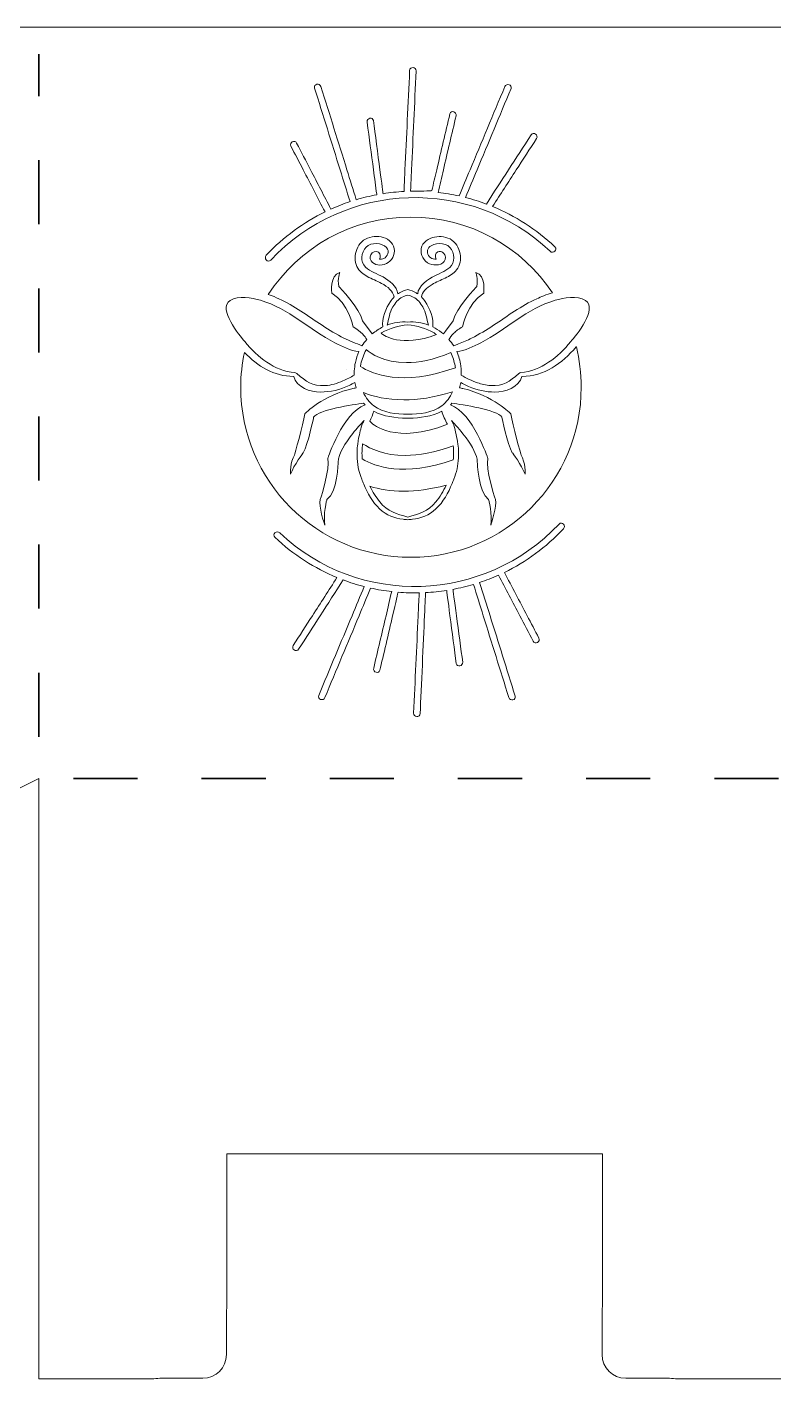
# Model space of a CAD drawing. Extents: x 8 to 992, y -718 to -282.
# Drawn here: x 504.6 to 744.8, y -717.6 to -282.5 of the extents above; entities that cross this region are included whole.
import ezdxf

# ---------------------------------------------------------------- set-up
doc = ezdxf.new("R2010")
doc.units = 0
doc.header["$MEASUREMENT"] = 0
doc.linetypes.add('AI-Linetype-1', pattern=[41.240002, 20.620001, -20.620001])
doc.linetypes.add('AI-Linetype-6', pattern=[41.240002, 20.620001, -20.620001])
doc.layers.add('Layer 1', color=7, linetype='Continuous')

# ---------------------------------------------------------------- blocks, each defined once
blk = doc.blocks.new('block 2')
at = {"layer": 'Layer 1', "true_color": 0x010101}
h = blk.add_hatch(color=18, dxfattribs=at)
h.dxf.hatch_style = 2
h.paths.add_polyline_path([(607.47, -392.81), (607.47, -392.81), (607.48, -392.8)])
at = {"layer": 'Layer 1', "lineweight": 0}
blk.add_lwpolyline([(607.47, -392.81), (607.47, -392.81), (607.48, -392.8), (607.47, -392.81)], dxfattribs=at)
for points, knots in [([(515.73, -282.5), (515.73, -282.5), (265.73, -282.5), (265.73, -282.5), (265.73, -282.5), (259.42, -282.5), (259.42, -282.5), (259.42, -282.5), (27.54, -282.5), (27.54, -282.5), (27.54, -282.5), (27.54, -282.88), (27.54, -282.88), (27.54, -282.88), (26.18, -282.88), (26.18, -282.88), (26.18, -282.88), (25.18, -282.88), (25.18, -282.88), (25.18, -282.88), (7.77, -306.87), (7.77, -306.87), (7.77, -306.87), (7.77, -496.34), (7.77, -496.34), (7.77, -496.34), (25.18, -524.27), (25.18, -524.27), (25.18, -524.27), (25.32, -524.27), (25.32, -524.27), (25.32, -524.27), (26.18, -525.99), (26.18, -525.99), (26.18, -525.99), (34.86, -543.34), (34.86, -543.34), (34.86, -543.34), (85.76, -645.13), (85.76, -645.13), (85.76, -645.13), (85.76, -693.41), (85.76, -693.41), (85.76, -693.61), (85.77, -693.82), (85.77, -694.03), (85.63, -694.61), (85.55, -695.21), (85.55, -695.84), (85.55, -695.84), (85.55, -710.03), (85.55, -710.03), (85.55, -714.23), (88.95, -717.64), (93.15, -717.64), (93.15, -717.64), (107.35, -717.64), (107.35, -717.64), (107.77, -717.64), (108.17, -717.6), (108.57, -717.53), (109.02, -717.56), (109.47, -717.57), (109.93, -717.57), (109.93, -717.57), (182.44, -717.57), (182.44, -717.57), (182.85, -717.57), (183.25, -717.56), (183.65, -717.54), (184.03, -717.6), (184.41, -717.64), (184.8, -717.64), (184.8, -717.64), (199, -717.64), (199, -717.64), (203.2, -717.64), (206.6, -714.23), (206.6, -710.03), (206.6, -710.03), (206.6, -695.84), (206.6, -695.84), (206.6, -695.55), (206.59, -695.26), (206.55, -694.98), (206.59, -694.48), (206.61, -693.97), (206.61, -693.47), (206.61, -693.47), (206.61, -645.13), (206.61, -645.13), (206.61, -645.13), (257.49, -543.34), (257.49, -543.34), (257.49, -543.34), (259.42, -539.47), (259.42, -539.47), (259.42, -539.47), (267.05, -524.22), (267.05, -524.22), (267.05, -524.22), (267.05, -645.13), (267.05, -645.13), (267.05, -645.13), (363.75, -645.13), (363.75, -645.13), (364.02, -645.13), (364.29, -645.12), (364.55, -645.11), (365.04, -645.21), (365.55, -645.26), (366.07, -645.26), (366.07, -645.26), (380.27, -645.26), (380.27, -645.26), (384.47, -645.26), (387.87, -641.85), (387.87, -637.65), (387.87, -637.65), (387.87, -623.46), (387.87, -623.46), (387.87, -623.13), (387.85, -622.81), (387.81, -622.5), (387.84, -621.97), (387.86, -621.44), (387.86, -620.9), (387.86, -620.9), (387.86, -584.65), (387.86, -584.65), (387.86, -584.65), (508.4, -524.37), (508.4, -524.37), (508.4, -524.37), (508.4, -717.57), (508.4, -717.57), (508.4, -717.57), (544.66, -717.57), (544.66, -717.57), (545.56, -717.58), (546.45, -717.52), (547.33, -717.43), (547.33, -717.43), (561.11, -717.43), (561.11, -717.43), (565.31, -717.43), (568.72, -714.02), (568.72, -709.82), (568.72, -709.82), (568.72, -696.14), (568.72, -696.14), (568.82, -695.26), (568.87, -694.37), (568.88, -693.47), (568.88, -693.47), (568.88, -645.13), (568.88, -645.13), (568.88, -645.13), (689.73, -645.13), (689.73, -645.13), (689.73, -645.13), (689.73, -693.41), (689.73, -693.41), (689.73, -693.61), (689.74, -693.8), (689.74, -694), (689.63, -694.53), (689.56, -695.07), (689.56, -695.63), (689.56, -695.63), (689.56, -709.82), (689.56, -709.82), (689.56, -714.02), (692.97, -717.43), (697.17, -717.43), (697.17, -717.43), (711.26, -717.43), (711.26, -717.43), (712.13, -717.52), (713.01, -717.57), (713.89, -717.57), (713.89, -717.57), (750.19, -717.57), (750.19, -717.57), (750.19, -717.57), (750.19, -524.22), (750.19, -524.22), (750.19, -524.22), (871.01, -584.63), (871.01, -584.63), (871.01, -584.63), (871.01, -620.96), (871.01, -620.96), (871.01, -621.37), (871.02, -621.76), (871.04, -622.16), (870.99, -622.52), (870.96, -622.88), (870.96, -623.25), (870.96, -623.25), (870.96, -637.44), (870.96, -637.44), (870.96, -641.64), (874.36, -645.05), (878.56, -645.05), (878.56, -645.05), (892.76, -645.05), (892.76, -645.05), (892.87, -645.05), (892.97, -645.04), (893.07, -645.03), (893.77, -645.09), (894.47, -645.13), (895.18, -645.13), (895.18, -645.13), (991.86, -645.13), (991.86, -645.13), (991.86, -645.13), (991.86, -282.5), (991.86, -282.5), (991.86, -282.5), (515.73, -282.5), (515.73, -282.5)], [0, 0, 0, 0, 1, 1, 1, 2, 2, 2, 3, 3, 3, 4, 4, 4, 5, 5, 5, 6, 6, 6, 7, 7, 7, 8, 8, 8, 9, 9, 9, 10, 10, 10, 11, 11, 11, 12, 12, 12, 13, 13, 13, 14, 14, 14, 15, 15, 15, 16, 16, 16, 17, 17, 17, 18, 18, 18, 19, 19, 19, 20, 20, 20, 21, 21, 21, 22, 22, 22, 23, 23, 23, 24, 24, 24, 25, 25, 25, 26, 26, 26, 27, 27, 27, 28, 28, 28, 29, 29, 29, 30, 30, 30, 31, 31, 31, 32, 32, 32, 33, 33, 33, 34, 34, 34, 35, 35, 35, 36, 36, 36, 37, 37, 37, 38, 38, 38, 39, 39, 39, 40, 40, 40, 41, 41, 41, 42, 42, 42, 43, 43, 43, 44, 44, 44, 45, 45, 45, 46, 46, 46, 47, 47, 47, 48, 48, 48, 49, 49, 49, 50, 50, 50, 51, 51, 51, 52, 52, 52, 53, 53, 53, 54, 54, 54, 55, 55, 55, 56, 56, 56, 57, 57, 57, 58, 58, 58, 59, 59, 59, 60, 60, 60, 61, 61, 61, 62, 62, 62, 63, 63, 63, 64, 64, 64, 65, 65, 65, 66, 66, 66, 67, 67, 67, 68, 68, 68, 69, 69, 69, 70, 70, 70, 71, 71, 71, 72, 72, 72, 73, 73, 73, 74, 74, 74, 74]), ([(593.44, -328.49), (592.11, -325.92), (590.78, -323.36), (589.45, -320.8), (588.83, -319.59), (590.69, -318.63), (591.31, -319.83), (592.81, -322.72), (594.3, -325.6), (595.8, -328.49), (597.98, -332.69), (600.16, -336.9), (602.33, -341.1), (604.35, -340.19), (606.41, -339.39), (608.5, -338.7), (607.43, -335.3), (606.37, -331.89), (605.31, -328.49), (602.56, -319.7), (599.82, -310.91), (597.07, -302.12), (596.67, -300.82), (598.72, -300.39), (599.12, -301.66), (601.91, -310.61), (604.71, -319.55), (607.5, -328.49), (608.49, -331.68), (609.49, -334.88), (610.49, -338.07), (612.67, -337.42), (614.88, -336.89), (617.1, -336.47), (617.1, -336.47), (617.06, -336.29), (617.06, -336.29), (616.71, -333.69), (616.36, -331.09), (616.02, -328.49), (615.33, -323.35), (614.65, -318.22), (613.96, -313.09), (613.79, -311.75), (615.83, -311.29), (616.01, -312.63), (616.57, -316.83), (617.44, -323.37), (618.11, -328.49), (618.68, -332.79), (619.11, -336.09), (619.1, -336.13), (621.37, -335.77), (623.65, -335.53), (625.94, -335.42), (625.88, -335.28), (625.85, -335.13), (625.86, -334.95), (625.96, -332.8), (626.06, -330.64), (626.16, -328.49), (626.66, -317.82), (627.15, -307.16), (627.65, -296.49), (627.71, -295.14), (629.81, -295.25), (629.74, -296.6), (629.25, -307.23), (628.76, -317.86), (628.26, -328.49), (628.16, -330.68), (628.06, -332.87), (627.96, -335.06), (627.95, -335.16), (627.93, -335.26), (627.9, -335.35), (630.19, -335.3), (634.76, -335.3), (634.79, -335.16), (635.31, -332.94), (635.83, -330.71), (636.36, -328.49), (637.77, -322.47), (639.18, -316.46), (640.6, -310.44), (640.9, -309.12), (642.9, -309.79), (642.59, -311.1), (641.23, -316.89), (639.86, -322.69), (638.5, -328.49), (637.93, -330.91), (637.37, -333.33), (636.8, -335.75), (639.07, -336), (641.33, -336.38), (643.58, -336.88), (644.74, -334.08), (645.91, -331.28), (647.08, -328.49), (650.81, -319.55), (654.55, -310.6), (658.28, -301.66), (658.8, -300.42), (660.79, -301.06), (660.27, -302.32), (656.63, -311.04), (652.99, -319.76), (649.35, -328.49), (648.11, -331.45), (646.87, -334.41), (645.64, -337.37), (647.9, -337.94), (650.14, -338.64), (652.34, -339.46), (654.7, -335.8), (657.07, -332.14), (659.44, -328.49), (661.87, -324.74), (664.3, -320.99), (666.73, -317.24), (667.46, -316.1), (669.22, -317.25), (668.48, -318.39), (666.3, -321.75), (664.12, -325.12), (661.94, -328.49), (659.4, -332.41), (656.87, -336.32), (654.33, -340.24), (661.57, -343.22), (668.39, -347.55), (674.39, -353.25), (675.37, -354.19), (673.8, -355.59), (672.83, -354.66), (647.39, -330.46), (606.86, -332.01), (582.95, -357.5), (582.02, -358.49), (580.62, -356.92), (581.54, -355.94), (587.1, -350.02), (593.52, -345.37), (600.43, -341.99), (598.1, -337.49), (595.77, -332.99), (593.44, -328.49)], [0, 0, 0, 0, 1, 1, 1, 2, 2, 2, 3, 3, 3, 4, 4, 4, 5, 5, 5, 6, 6, 6, 7, 7, 7, 8, 8, 8, 9, 9, 9, 10, 10, 10, 11, 11, 11, 12, 12, 12, 13, 13, 13, 14, 14, 14, 15, 15, 15, 16, 16, 16, 17, 17, 17, 18, 18, 18, 19, 19, 19, 20, 20, 20, 21, 21, 21, 22, 22, 22, 23, 23, 23, 24, 24, 24, 25, 25, 25, 26, 26, 26, 27, 27, 27, 28, 28, 28, 29, 29, 29, 30, 30, 30, 31, 31, 31, 32, 32, 32, 33, 33, 33, 34, 34, 34, 35, 35, 35, 36, 36, 36, 37, 37, 37, 38, 38, 38, 39, 39, 39, 40, 40, 40, 41, 41, 41, 42, 42, 42, 43, 43, 43, 44, 44, 44, 45, 45, 45, 46, 46, 46, 47, 47, 47, 48, 48, 48, 49, 49, 49, 49]), ([(641.82, -385.16), (641.37, -384.41), (640.85, -383.71), (640.29, -383.05), (640.57, -382.54), (641.07, -381.81), (641.91, -381.01), (642.58, -380.36), (643.48, -379.65), (644.68, -378.96), (644.68, -378.96), (646.11, -371.36), (651.49, -368.19), (651.49, -368.19), (652.28, -362.33), (648.96, -361.54), (648.96, -361.54), (649.75, -363.44), (649.27, -365.97), (649.27, -365.97), (642.31, -373.26), (641.67, -377.06), (641.67, -377.06), (639.17, -380.4), (639.17, -380.4), (639.17, -380.4), (638.51, -381.28), (638.51, -381.28), (638.32, -381.12), (638.13, -380.97), (637.94, -380.82), (637.05, -380.13), (636.09, -379.52), (635.08, -379.02), (635.55, -376.39), (633.99, -372.85), (632.66, -370.85), (632.33, -370.34), (631.91, -369.84), (631.42, -369.36), (631.63, -368.56), (631.95, -367.84), (632.54, -367.22), (633.22, -366.48), (633.99, -365.89), (634.85, -365.38), (636.22, -364.58), (637.71, -364), (639.12, -363.3), (640.46, -362.64), (641.81, -361.85), (642.74, -360.66), (643.92, -359.16), (644.23, -357.33), (643.9, -355.47), (643.55, -353.55), (642.41, -351.64), (640.64, -350.72), (638.94, -349.84), (636.79, -349.71), (634.96, -350.25), (633.06, -350.81), (631.25, -352.39), (631.32, -354.52), (631.39, -356.53), (632.75, -358.52), (634.77, -358.98), (636.44, -359.36), (639.34, -358.84), (639.19, -356.57), (639.11, -355.45), (637.86, -354.4), (636.75, -354.82), (635.7, -355.22), (635.84, -356.39), (636.2, -357.23), (635.88, -357.24), (635.55, -357.21), (635.27, -357.15), (634.07, -356.89), (633.1, -355.5), (633.42, -354.28), (633.74, -353.07), (635.23, -352.48), (636.34, -352.3), (637.52, -352.1), (638.87, -352.21), (639.89, -352.86), (641.85, -354.11), (642.53, -357.38), (641.12, -359.25), (639.84, -360.95), (637.55, -361.63), (635.73, -362.56), (633.61, -363.64), (630.44, -365.74), (630.24, -368.37), (630.09, -368.26), (629.93, -368.16), (629.77, -368.06), (628.93, -367.53), (628, -367.13), (627.06, -366.98), (626.12, -367.13), (625.19, -367.53), (624.35, -368.06), (624.19, -368.16), (624.03, -368.27), (623.87, -368.38), (623.68, -365.99), (621.03, -364.06), (619.11, -362.95), (617.26, -361.88), (615.02, -361.28), (613.46, -359.76), (611.72, -358.06), (611.96, -355.03), (613.66, -353.32), (615.3, -351.68), (618.68, -351.87), (620.25, -353.51), (621.28, -354.58), (620.57, -356.43), (619.32, -357), (618.91, -357.18), (618.4, -357.26), (617.92, -357.22), (618.24, -356.49), (618.43, -355.54), (617.68, -354.99), (616.83, -354.36), (615.63, -354.96), (615.17, -355.79), (614.7, -356.63), (614.98, -357.67), (615.68, -358.29), (616.3, -358.85), (617.19, -359.1), (618.02, -359.1), (620.11, -359.13), (621.79, -357.97), (622.51, -356.01), (623.28, -353.95), (622.36, -351.9), (620.51, -350.82), (618.86, -349.86), (616.69, -349.71), (614.86, -350.19), (612.85, -350.71), (611.41, -352.15), (610.64, -354.05), (609.93, -355.83), (609.86, -357.88), (610.71, -359.62), (611.39, -361.03), (612.69, -362.04), (614.02, -362.79), (615.5, -363.62), (617.09, -364.22), (618.59, -365.01), (619.59, -365.53), (620.52, -366.14), (621.32, -366.95), (622.04, -367.67), (622.45, -368.43), (622.7, -369.37), (622.22, -369.84), (621.79, -370.34), (621.46, -370.85), (620.14, -372.85), (618.57, -376.39), (619.05, -379.02), (617.81, -379.63), (616.66, -380.39), (615.62, -381.28), (615.62, -381.28), (612.45, -377.06), (612.45, -377.06), (611.82, -373.26), (604.85, -365.97), (604.85, -365.97), (604.37, -363.44), (605.16, -361.54), (605.16, -361.54), (601.84, -362.33), (602.63, -368.19), (602.63, -368.19), (608.01, -371.36), (609.44, -378.96), (609.44, -378.96), (612.12, -380.51), (613.32, -382.12), (613.84, -383.05), (613.27, -383.71), (612.76, -384.41), (612.3, -385.16), (610.43, -384.22), (608.37, -383.62), (606.52, -382.65), (604.11, -381.38), (601.76, -380.01), (599.48, -378.5), (594.96, -375.52), (590.53, -372.19), (585.57, -369.94), (584.66, -369.53), (583.49, -369.04), (582.18, -368.58), (591.95, -353.58), (608.85, -343.66), (628.09, -343.66), (647.09, -343.66), (663.82, -353.34), (673.65, -368.03), (671.65, -368.63), (669.84, -369.36), (668.55, -369.94), (663.59, -372.19), (659.16, -375.52), (654.64, -378.5), (652.36, -380.01), (650.01, -381.38), (647.6, -382.65), (646.24, -383.36), (644.77, -383.87), (643.34, -384.47), (642.83, -384.68), (642.32, -384.91), (641.82, -385.16)], [0, 0, 0, 0, 1, 1, 1, 2, 2, 2, 3, 3, 3, 4, 4, 4, 5, 5, 5, 6, 6, 6, 7, 7, 7, 8, 8, 8, 9, 9, 9, 10, 10, 10, 11, 11, 11, 12, 12, 12, 13, 13, 13, 14, 14, 14, 15, 15, 15, 16, 16, 16, 17, 17, 17, 18, 18, 18, 19, 19, 19, 20, 20, 20, 21, 21, 21, 22, 22, 22, 23, 23, 23, 24, 24, 24, 25, 25, 25, 26, 26, 26, 27, 27, 27, 28, 28, 28, 29, 29, 29, 30, 30, 30, 31, 31, 31, 32, 32, 32, 33, 33, 33, 34, 34, 34, 35, 35, 35, 36, 36, 36, 37, 37, 37, 38, 38, 38, 39, 39, 39, 40, 40, 40, 41, 41, 41, 42, 42, 42, 43, 43, 43, 44, 44, 44, 45, 45, 45, 46, 46, 46, 47, 47, 47, 48, 48, 48, 49, 49, 49, 50, 50, 50, 51, 51, 51, 52, 52, 52, 53, 53, 53, 54, 54, 54, 55, 55, 55, 56, 56, 56, 57, 57, 57, 58, 58, 58, 59, 59, 59, 60, 60, 60, 61, 61, 61, 62, 62, 62, 63, 63, 63, 64, 64, 64, 65, 65, 65, 66, 66, 66, 67, 67, 67, 68, 68, 68, 69, 69, 69, 70, 70, 70, 71, 71, 71, 72, 72, 72, 73, 73, 73, 74, 74, 74, 75, 75, 75, 76, 76, 76, 76]), ([(592.02, -376.72), (595.81, -379.24), (599.53, -382.03), (603.59, -384.11), (605.92, -385.31), (608.62, -386.72), (611.33, -386.98), (610.82, -388.09), (610.45, -389.27), (610.2, -390.5), (610.02, -391.37), (609.89, -392.26), (609.86, -393.18), (609.84, -393.63), (609.84, -394.09), (609.85, -394.55), (608.67, -395.23), (607.44, -395.87), (606.18, -396.42), (604.36, -397.19), (602.47, -397.76), (600.48, -397.9), (596.28, -398.2), (594.34, -396.61), (591.38, -394.01), (591.38, -394.01), (591.17, -393.88), (591.17, -393.88), (591.07, -393.78), (590.93, -393.7), (590.75, -393.69), (583.99, -393.2), (578.87, -388.73), (574.63, -383.76), (572.95, -381.78), (565.79, -373.11), (569.93, -370.54), (572.62, -368.87), (576.85, -369.63), (579.68, -370.46), (584.18, -371.78), (588.14, -374.14), (592.02, -376.72)], [0, 0, 0, 0, 1, 1, 1, 2, 2, 2, 3, 3, 3, 4, 4, 4, 5, 5, 5, 6, 6, 6, 7, 7, 7, 8, 8, 8, 9, 9, 9, 10, 10, 10, 11, 11, 11, 12, 12, 12, 13, 13, 13, 14, 14, 14, 14]), ([(620.42, -378.43), (620.99, -376.5), (621.12, -374.42), (622.23, -372.58), (623, -371.33), (623.96, -370.08), (625.3, -369.39), (625.88, -369.08), (626.47, -368.91), (627.06, -368.78), (627.65, -368.91), (628.24, -369.08), (628.83, -369.39), (630.16, -370.08), (631.13, -371.33), (631.89, -372.58), (633, -374.42), (633.13, -376.5), (633.7, -378.43), (631.64, -377.65), (629.39, -377.29), (627.06, -377.45), (624.73, -377.29), (622.48, -377.65), (620.42, -378.43)], [0, 0, 0, 0, 1, 1, 1, 2, 2, 2, 3, 3, 3, 4, 4, 4, 5, 5, 5, 6, 6, 6, 7, 7, 7, 8, 8, 8, 8]), ([(679.49, -383.76), (675.25, -388.73), (670.13, -393.2), (663.37, -393.69), (663.19, -393.7), (663.05, -393.78), (662.95, -393.88), (662.95, -393.88), (662.74, -394.01), (662.74, -394.01), (659.78, -396.61), (657.84, -398.2), (653.64, -397.9), (652.21, -397.8), (650.82, -397.47), (649.48, -397.01), (647.66, -396.38), (645.92, -395.51), (644.27, -394.55), (644.28, -394.09), (644.28, -393.63), (644.26, -393.18), (644.24, -392.61), (644.19, -392.05), (644.11, -391.5), (643.89, -389.91), (643.44, -388.39), (642.79, -386.98), (645.5, -386.72), (648.2, -385.31), (650.54, -384.11), (654.6, -382.03), (658.31, -379.24), (662.1, -376.72), (665.98, -374.14), (669.95, -371.78), (674.44, -370.46), (677.27, -369.63), (681.5, -368.87), (684.19, -370.54), (688.33, -373.11), (681.17, -381.78), (679.49, -383.76)], [0, 0, 0, 0, 1, 1, 1, 2, 2, 2, 3, 3, 3, 4, 4, 4, 5, 5, 5, 6, 6, 6, 7, 7, 7, 8, 8, 8, 9, 9, 9, 10, 10, 10, 11, 11, 11, 12, 12, 12, 13, 13, 13, 14, 14, 14, 14]), ([(627.06, -378.3), (630.09, -378.78), (632.81, -379.28), (635.53, -380.97), (635.79, -381.13), (636.04, -381.3), (636.29, -381.47), (624.85, -385.68), (619.49, -381.88), (618.49, -381.03), (618.49, -381.03), (618.59, -380.97), (618.59, -380.97), (621.32, -379.28), (624.03, -378.78), (627.06, -378.3)], [0, 0, 0, 0, 1, 1, 1, 2, 2, 2, 3, 3, 3, 4, 4, 4, 5, 5, 5, 5]), ([(663.52, -420.29), (663.52, -420.29), (660.68, -410.47), (660.2, -406.99), (660.2, -406.99), (654.61, -401.15), (644.78, -398.85), (644.43, -398.77), (644.08, -398.68), (643.72, -398.61), (643.87, -398.03), (643.98, -397.45), (644.07, -396.86), (644.87, -397.36), (645.72, -397.8), (646.59, -398.18), (649.27, -399.35), (652.24, -399.97), (655.1, -399.99), (658.4, -400.01), (662.89, -398.53), (663.77, -394.94), (670.96, -394.99), (676.58, -390.73), (681.23, -385.48), (681.23, -385.48), (681.29, -385.43), (681.29, -385.43), (682.3, -389.59), (682.85, -393.94), (682.85, -398.42), (682.85, -428.66), (658.33, -453.18), (628.09, -453.18), (597.85, -453.18), (573.33, -428.66), (573.33, -398.42), (573.33, -394.57), (573.73, -390.82), (574.48, -387.2), (578.82, -391.63), (583.96, -394.98), (590.35, -394.94), (591.24, -398.53), (595.72, -400.01), (599.02, -399.99), (602.13, -399.97), (605.35, -399.23), (608.21, -397.86), (608.84, -397.55), (609.46, -397.22), (610.05, -396.86), (610.14, -397.45), (610.26, -398.03), (610.4, -398.61), (610.18, -398.65), (609.98, -398.71), (609.76, -398.76), (599.67, -400.98), (593.92, -406.99), (593.92, -406.99), (593.45, -410.47), (590.6, -420.29), (590.6, -420.29), (589.17, -422.5), (589.33, -426.46), (589.33, -426.46), (590.44, -423.45), (593.45, -419.5), (593.45, -419.5), (595.03, -416.8), (596.77, -408.09), (596.77, -408.09), (598.26, -405.65), (609.64, -404.02), (612.86, -403.61), (613.01, -403.79), (613.17, -403.96), (613.33, -404.13), (606.08, -406.69), (601.36, -421.24), (601.36, -421.24), (602, -424.88), (599.15, -433.75), (599.15, -433.75), (598.14, -435.53), (599.49, -440.21), (600.38, -442.83), (599.74, -439.44), (601.05, -434.54), (601.05, -434.54), (604.37, -432.48), (604.69, -422.5), (604.69, -422.5), (604.76, -419.84), (606.97, -416.35), (609.4, -413.28), (610.62, -411.75), (611.89, -410.33), (612.98, -409.16), (612.71, -409.65), (612.46, -410.15), (612.29, -410.68), (611.77, -412.29), (611.41, -413.94), (611.14, -415.6), (611.05, -416.14), (610.98, -416.68), (610.9, -417.23), (610.76, -418.29), (610.71, -419.34), (610.73, -420.38), (610.77, -422.99), (611.29, -425.55), (612.26, -428.06), (612.46, -428.57), (612.67, -429.1), (612.89, -429.62), (614.12, -432.53), (615.7, -435.44), (617.99, -437.6), (620.28, -439.76), (622.75, -440.57), (625.57, -440.93), (626.05, -440.99), (626.55, -441.04), (627.06, -441.08), (627.57, -441.04), (628.07, -440.99), (628.55, -440.93), (631.37, -440.57), (633.84, -439.76), (636.13, -437.6), (638.48, -435.39), (640.08, -432.4), (641.32, -429.42), (641.51, -428.96), (641.69, -428.51), (641.86, -428.06), (642.73, -425.81), (643.24, -423.53), (643.37, -421.2), (643.44, -419.89), (643.39, -418.57), (643.22, -417.23), (643.19, -417.05), (643.17, -416.88), (643.14, -416.71), (642.85, -414.67), (642.47, -412.65), (641.83, -410.68), (641.72, -410.35), (641.58, -410.03), (641.43, -409.71), (641.34, -409.53), (641.24, -409.34), (641.14, -409.16), (641.29, -409.32), (641.45, -409.49), (641.6, -409.66), (642.95, -411.12), (644.49, -412.9), (645.85, -414.77), (647.8, -417.44), (649.37, -420.27), (649.43, -422.5), (649.43, -422.5), (649.75, -432.48), (653.07, -434.54), (653.07, -434.54), (654.38, -439.44), (653.74, -442.83), (654.63, -440.21), (655.98, -435.53), (654.97, -433.75), (654.97, -433.75), (652.12, -424.88), (652.76, -421.24), (652.76, -421.24), (648.05, -406.69), (640.79, -404.13), (640.96, -403.96), (641.11, -403.79), (641.26, -403.61), (644.48, -404.02), (655.86, -405.65), (657.35, -408.09), (657.35, -408.09), (659.09, -416.8), (660.68, -419.5), (660.68, -419.5), (663.68, -423.45), (664.79, -426.46), (664.79, -426.46), (664.95, -422.5), (663.52, -420.29)], [0, 0, 0, 0, 1, 1, 1, 2, 2, 2, 3, 3, 3, 4, 4, 4, 5, 5, 5, 6, 6, 6, 7, 7, 7, 8, 8, 8, 9, 9, 9, 10, 10, 10, 11, 11, 11, 12, 12, 12, 13, 13, 13, 14, 14, 14, 15, 15, 15, 16, 16, 16, 17, 17, 17, 18, 18, 18, 19, 19, 19, 20, 20, 20, 21, 21, 21, 22, 22, 22, 23, 23, 23, 24, 24, 24, 25, 25, 25, 26, 26, 26, 27, 27, 27, 28, 28, 28, 29, 29, 29, 30, 30, 30, 31, 31, 31, 32, 32, 32, 33, 33, 33, 34, 34, 34, 35, 35, 35, 36, 36, 36, 37, 37, 37, 38, 38, 38, 39, 39, 39, 40, 40, 40, 41, 41, 41, 42, 42, 42, 43, 43, 43, 44, 44, 44, 45, 45, 45, 46, 46, 46, 47, 47, 47, 48, 48, 48, 49, 49, 49, 50, 50, 50, 51, 51, 51, 52, 52, 52, 53, 53, 53, 54, 54, 54, 55, 55, 55, 56, 56, 56, 57, 57, 57, 58, 58, 58, 59, 59, 59, 60, 60, 60, 61, 61, 61, 62, 62, 62, 63, 63, 63, 64, 64, 64, 65, 65, 65, 65]), ([(611.81, -391.74), (611.81, -391.74), (611.84, -391.55), (611.84, -391.55), (612.15, -389.96), (612.66, -388.4), (613.36, -386.94), (613.47, -386.72), (613.59, -386.51), (613.7, -386.3), (615.12, -387.53), (619.33, -390.52), (626.65, -390.52), (630.52, -390.52), (635.26, -389.67), (640.92, -387.3), (641.53, -388.65), (641.99, -390.09), (642.28, -391.55), (642.32, -391.75), (642.34, -391.95), (642.37, -392.15), (625.11, -398.33), (615.5, -394.16), (611.81, -391.74)], [0, 0, 0, 0, 1, 1, 1, 2, 2, 2, 3, 3, 3, 4, 4, 4, 5, 5, 5, 6, 6, 6, 7, 7, 7, 8, 8, 8, 8]), ([(638, -404.41), (634.96, -406.72), (630.76, -407.08), (627.06, -407.15), (623.36, -407.08), (619.17, -406.72), (616.12, -404.41), (614.63, -403.27), (613.53, -401.8), (612.78, -400.15), (616.05, -401.44), (620.35, -402.48), (625.79, -402.48), (630.24, -402.48), (635.44, -401.78), (641.42, -399.96), (640.67, -401.68), (639.54, -403.23), (638, -404.41)], [0, 0, 0, 0, 1, 1, 1, 2, 2, 2, 3, 3, 3, 4, 4, 4, 5, 5, 5, 6, 6, 6, 6]), ([(615.39, -409.87), (615.21, -409.68), (615.01, -409.52), (614.8, -409.38), (615.33, -408.33), (615.84, -407.27), (616.11, -406.16), (619.34, -407.89), (623.06, -408.34), (626.72, -408.39), (626.72, -408.39), (626.78, -408.39), (626.78, -408.39), (626.88, -408.39), (626.97, -408.39), (627.06, -408.39), (627.15, -408.39), (627.25, -408.39), (627.34, -408.39), (627.34, -408.39), (627.4, -408.39), (627.4, -408.39), (631.06, -408.34), (634.78, -407.89), (638.01, -406.16), (638.37, -407.62), (639.12, -408.98), (639.82, -410.37), (622.93, -417.03), (615.77, -410.25), (615.39, -409.87)], [0, 0, 0, 0, 1, 1, 1, 2, 2, 2, 3, 3, 3, 4, 4, 4, 5, 5, 5, 6, 6, 6, 7, 7, 7, 8, 8, 8, 9, 9, 9, 10, 10, 10, 10]), ([(612.4, -421.53), (612.27, -419.89), (612.31, -418.25), (612.51, -416.6), (614.99, -418.25), (619.53, -420.39), (626.34, -420.39), (630.57, -420.39), (635.67, -419.56), (641.68, -417.28), (641.83, -418.79), (641.84, -420.3), (641.7, -421.81), (625.71, -427.34), (616.41, -423.94), (612.4, -421.53)], [0, 0, 0, 0, 1, 1, 1, 2, 2, 2, 3, 3, 3, 4, 4, 4, 5, 5, 5, 5]), ([(639.38, -429.97), (638.48, -431.89), (637.37, -433.72), (636.08, -435.37), (633.7, -438.41), (630.49, -439.22), (627.06, -440.21), (623.63, -439.22), (620.42, -438.41), (618.04, -435.37), (616.83, -433.82), (615.77, -432.12), (614.9, -430.32), (617.85, -431.24), (621.46, -431.9), (625.79, -431.9), (629.72, -431.9), (634.25, -431.35), (639.38, -429.97)], [0, 0, 0, 0, 1, 1, 1, 2, 2, 2, 3, 3, 3, 4, 4, 4, 5, 5, 5, 6, 6, 6, 6]), ([(665.46, -471.98), (666.71, -474.38), (667.97, -476.77), (669.23, -479.17), (669.86, -480.37), (667.99, -481.33), (667.37, -480.13), (665.94, -477.42), (664.51, -474.7), (663.09, -471.98), (660.8, -467.63), (658.51, -463.27), (656.23, -458.92), (654.25, -459.8), (652.23, -460.58), (650.18, -461.26), (651.3, -464.84), (652.42, -468.41), (653.53, -471.98), (656.22, -480.6), (658.91, -489.22), (661.6, -497.84), (662.01, -499.14), (659.96, -499.58), (659.56, -498.3), (656.82, -489.52), (654.08, -480.75), (651.34, -471.98), (650.29, -468.62), (649.24, -465.25), (648.19, -461.89), (646.01, -462.54), (643.8, -463.07), (641.58, -463.49), (641.59, -463.52), (642.09, -467.26), (642.72, -471.98), (643.39, -476.92), (644.19, -482.92), (644.72, -486.88), (644.89, -488.21), (642.85, -488.67), (642.67, -487.33), (642.13, -483.27), (641.3, -477.01), (640.63, -471.98), (640.03, -467.43), (639.57, -463.88), (639.57, -463.83), (637.31, -464.19), (635.03, -464.43), (632.74, -464.55), (632.76, -464.59), (632.64, -467.57), (632.45, -471.98), (632.07, -480.68), (631.43, -494.96), (631.03, -503.47), (630.97, -504.82), (628.87, -504.71), (628.94, -503.36), (629.42, -492.9), (629.91, -482.44), (630.39, -471.98), (630.5, -469.62), (630.61, -467.26), (630.72, -464.91), (630.73, -464.8), (630.75, -464.7), (630.78, -464.61), (628.49, -464.66), (626.2, -464.6), (623.91, -464.41), (623.92, -464.46), (623.18, -467.68), (622.18, -471.98), (620.89, -477.53), (619.17, -484.88), (618.08, -489.52), (617.77, -490.84), (615.78, -490.17), (616.09, -488.86), (617.41, -483.24), (618.73, -477.61), (620.06, -471.98), (620.66, -469.39), (621.27, -466.8), (621.88, -464.21), (619.61, -463.96), (617.35, -463.58), (615.1, -463.08), (613.87, -466.05), (612.63, -469.01), (611.39, -471.98), (607.73, -480.76), (604.06, -489.53), (600.4, -498.3), (599.88, -499.54), (597.88, -498.9), (598.41, -497.64), (601.98, -489.09), (605.55, -480.54), (609.12, -471.98), (610.43, -468.85), (611.73, -465.72), (613.04, -462.59), (610.76, -462.01), (608.49, -461.31), (606.27, -460.47), (603.8, -464.31), (601.33, -468.15), (598.86, -471.98), (596.56, -475.56), (594.26, -479.14), (591.95, -482.72), (591.22, -483.86), (589.46, -482.71), (590.2, -481.57), (592.25, -478.38), (594.31, -475.18), (596.37, -471.98), (599.01, -467.88), (601.64, -463.79), (604.28, -459.69), (597.06, -456.71), (590.27, -452.39), (584.29, -446.71), (583.31, -445.77), (584.88, -444.37), (585.85, -445.3), (611.28, -469.5), (651.82, -467.96), (675.73, -442.46), (676.66, -441.47), (678.06, -443.04), (677.14, -444.02), (671.55, -449.97), (665.09, -454.64), (658.13, -458.03), (660.57, -462.68), (663.01, -467.33), (665.46, -471.98)], [0, 0, 0, 0, 1, 1, 1, 2, 2, 2, 3, 3, 3, 4, 4, 4, 5, 5, 5, 6, 6, 6, 7, 7, 7, 8, 8, 8, 9, 9, 9, 10, 10, 10, 11, 11, 11, 12, 12, 12, 13, 13, 13, 14, 14, 14, 15, 15, 15, 16, 16, 16, 17, 17, 17, 18, 18, 18, 19, 19, 19, 20, 20, 20, 21, 21, 21, 22, 22, 22, 23, 23, 23, 24, 24, 24, 25, 25, 25, 26, 26, 26, 27, 27, 27, 28, 28, 28, 29, 29, 29, 30, 30, 30, 31, 31, 31, 32, 32, 32, 33, 33, 33, 34, 34, 34, 35, 35, 35, 36, 36, 36, 37, 37, 37, 38, 38, 38, 39, 39, 39, 40, 40, 40, 41, 41, 41, 42, 42, 42, 43, 43, 43, 44, 44, 44, 45, 45, 45, 46, 46, 46, 47, 47, 47, 47])]:
    blk.add_open_spline(points, degree=3, knots=knots, dxfattribs=at)

msp = doc.modelspace()

# ---------------------------------------------------------------- linework, layer by layer
at = {"layer": 'Layer 1', "color": 7, "linetype": 'AI-Linetype-1', "lineweight": 35, "true_color": 0xfffeff}
msp.add_lwpolyline([(508.37, -510.94), (508.37, -291.27)], dxfattribs=at)
at = {"layer": 'Layer 1', "color": 7, "linetype": 'AI-Linetype-6', "lineweight": 35, "true_color": 0xfffeff}
msp.add_lwpolyline([(519.49, -524.36), (983.98, -524.36)], dxfattribs=at)

# ---------------------------------------------------------------- block references
at = {"layer": 'Layer 1'}
msp.add_blockref('block 2', (0, 0), dxfattribs=at)

doc.saveas('drawing.dxf')
